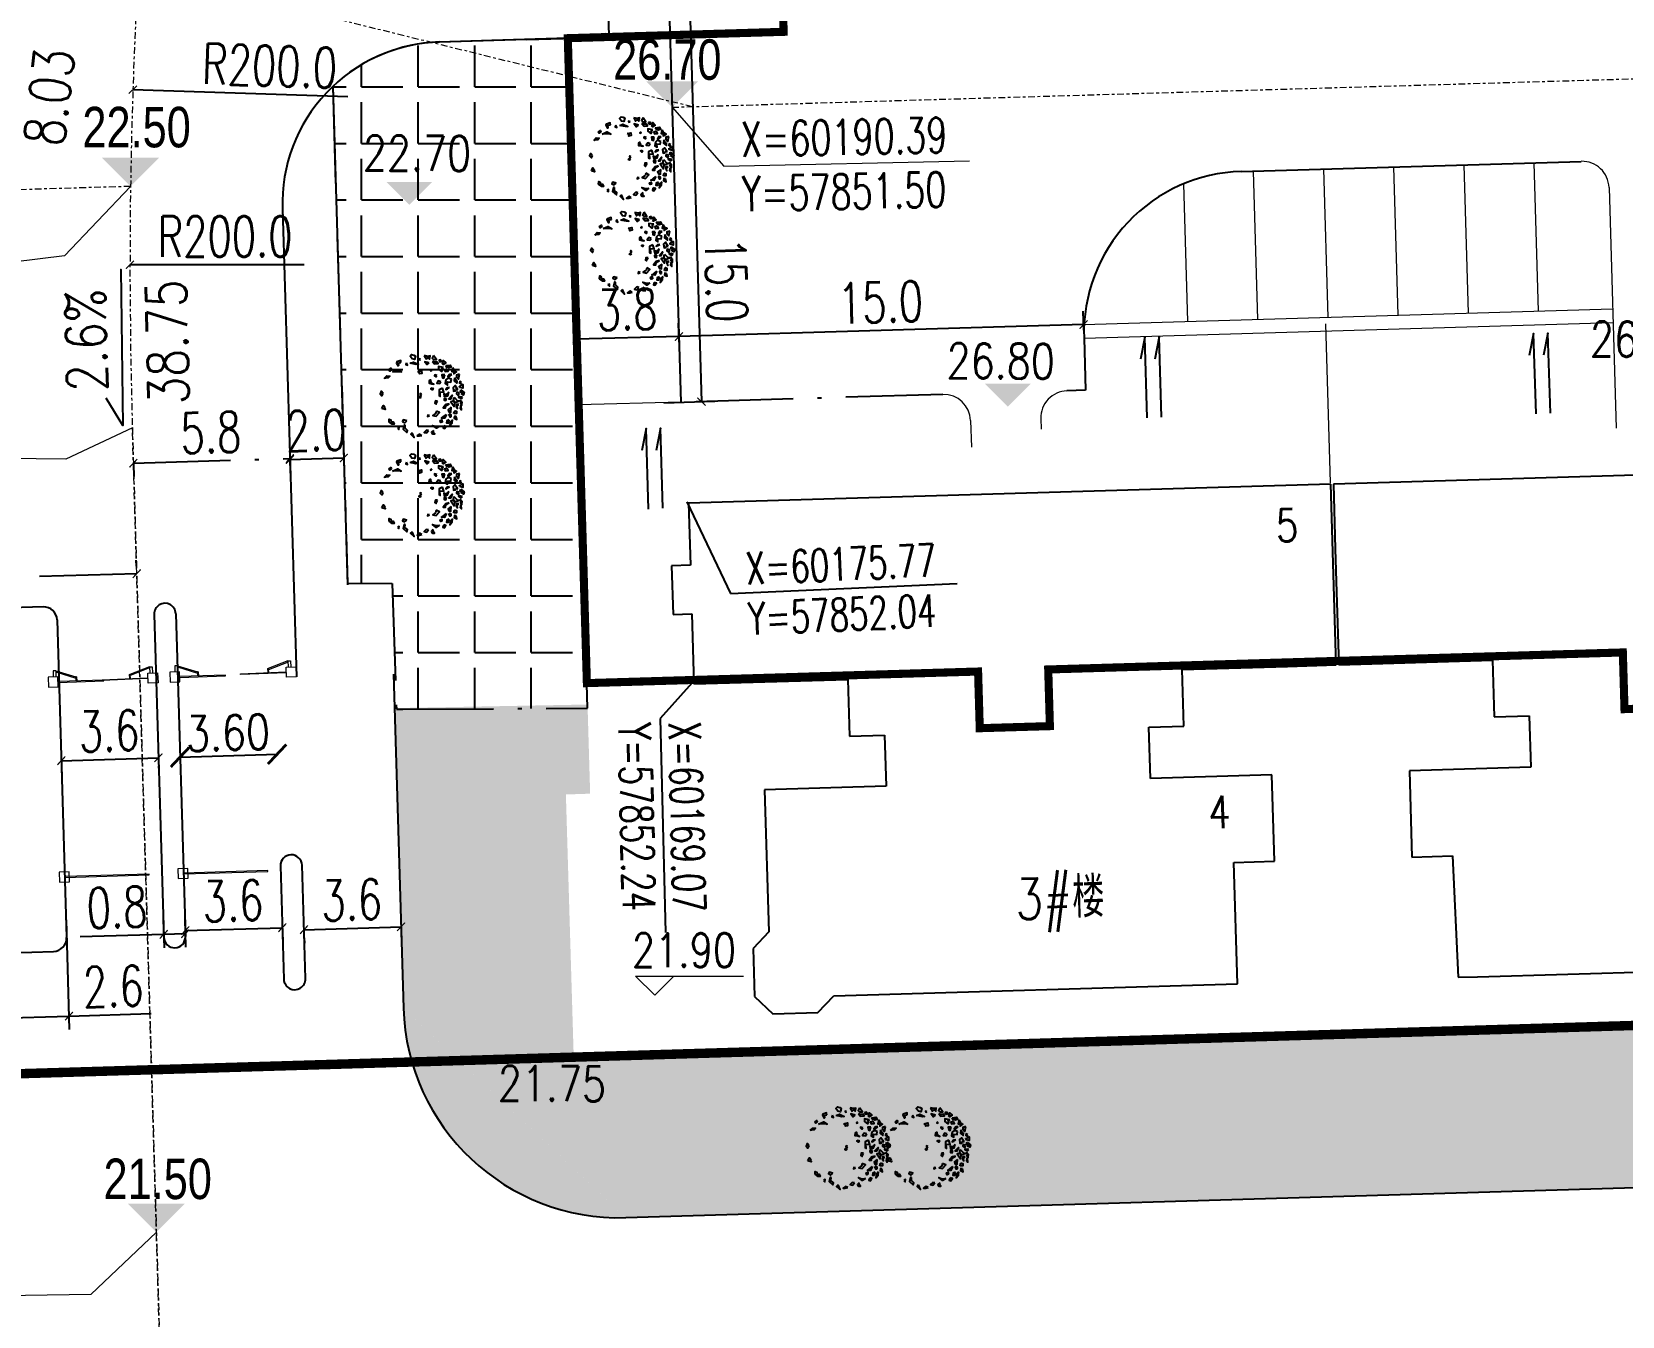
# Model space of a CAD drawing. Header units: inches. Extents: x 393 to 1582, y 246 to 1188.
# Drawn here: x 791.8 to 850.7, y 354.8 to 402.4 of the extents above; entities that cross this region are included whole.
import ezdxf

# ---------------------------------------------------------------- set-up
doc = ezdxf.new("R2010")
doc.units = ezdxf.units.IN
doc.header["$MEASUREMENT"] = 0
for name, pattern in [('ACAD_ISO10W100', [18.5, 12, -3, 0.5, -3]), ('CENTERX2', [4, 2.5, -0.5, 0.5, -0.5]), ('DASH', [0.35, 0.25, -0.1]), ('DASHED2', [0.375, 0.25, -0.125]), ('DOTE', [2.42, 2, -0.2, 0.02, -0.2]), ('PHANTOM', [2.5, 1.25, -0.25, 0.25, -0.25, 0.25, -0.25])]:
    doc.linetypes.add(name, pattern=pattern)
for name, color, linetype in [('buildcoor', 7, 'Continuous'), ('drain', 4, 'Continuous'), ('ELEV', 1, 'Continuous'), ('GREEN', 64, 'Continuous'), ('hongzb', 5, 'Continuous'), ('JIAJU', 8, 'Continuous'), ('ROAD-TEXT', 4, 'Continuous'), ('roaddim', 2, 'Continuous'), ('roadradiu', 3, 'Continuous'), ('外墙', 42, 'Continuous'), ('建筑层数', 7, 'Continuous'), ('红线', 1, 'PHANTOM'), ('绿化', 3, 'Continuous'), ('车库边线', 4, 'DOTE')]:
    doc.layers.add(name, color=color, linetype=linetype)
for name, color, linetype, lineweight in [('buildelev', 2, 'Continuous', 20), ('Layer2', 7, 'Continuous', 15), ('parking', 30, 'Continuous', 18), ('ROAD', 1, 'Continuous', 25), ('ROAD-CENTER', 7, 'CENTERX2', 18), ('ROAD-ZB', 4, 'Continuous', 15), ('walk', 2, 'Continuous', 18), ('围墙', 75, 'FENCELINE1', 15), ('建筑型号', 2, 'Continuous', 18), ('树', 84, 'Continuous', 15)]:
    doc.layers.add(name, color=color, linetype=linetype, lineweight=lineweight)
doc.styles.add('_HZTXT', font='txt.shx', dxfattribs={"width": 0.8, "bigfont": 'hztxt.shx'})
doc.styles.add('DIM_FONT', font='SIMPLEX.shx', dxfattribs={"width": 0.8})
doc.styles.add('FLS', font='', dxfattribs={"width": 0.8})
doc.styles.add('HZ', font='simplex.shx', dxfattribs={"width": 0.7, "bigfont": 'hztxt.shx'})
doc.styles.add('RO', font='romans.shx', dxfattribs={"width": 0.8})
doc.styles.get('FLS').set_extended_font_data('创艺繁隶书')
doc.linetypes.add('FENCELINE1', pattern='A,0.25,-0.1,[133,ltypeshp.shx,S=0.1,R=0,X=-0.1,Y=0],-0.1,1', length=1.45)
doc.dimstyles.new('DIMAA', dxfattribs={"dimtxt": 1.3, "dimasz": 0.7, "dimexe": 0, "dimexo": 0, "dimgap": 0.2, "dimtad": 1, "dimrnd": 0.1, "dimzin": 0, "dimdsep": 46, "dimtxsty": 'DIM_FONT', "dimblk1": 'ARCHTICK', "dimblk2": 'ARCHTICK', "dimsah": 1, "dimcen": 0, "dimclrt": 256, "dimadec": 0, "dimazin": 0, "dimtfac": 1, "dimtmove": 0, "dimatfit": 3, "dimldrblk": 'ARCHTICK', "dimfxl": 1, "dimtolj": 1, "dimtzin": 0, "dimarcsym": 0})
doc.dimstyles.new('NORMAL', dxfattribs={"dimtxt": 1.5, "dimasz": 0.3, "dimexe": 0.5, "dimexo": 0.3, "dimgap": 0.3, "dimtad": 1, "dimdec": 1, "dimzin": 1, "dimdsep": 46, "dimtxsty": 'HZ', "dimblk": 'ARCHTICK', "dimcen": 0, "dimclrt": 256, "dimadec": 0, "dimazin": 0, "dimtfac": 1, "dimtdec": 1, "dimtofl": 0, "dimtmove": 0, "dimatfit": 3, "dimldrblk": 'ARCHTICK', "dimfxl": 1, "dimtolj": 2, "dimtzin": 0, "dimarcsym": 0})
pattern_1 = [(0, (-57035.98, -59790.7877), (0, 2.0955), [1.524, -0.5715]), (90, (-57035.98, -59790.7877), (-2.0955, 1e-16), [1.524, -0.5715])]

# ---------------------------------------------------------------- blocks, each defined once
blk = doc.blocks.new('A$C6C55561C')
for p, q in [((0, 1.189), (0.181, 1.338)), ((0.064, 1.112), (0, 1.189)), ((0.06, 1.484), (0.344, 1.718)), ((0.294, 1.201), (0.06, 1.484)), ((0.064, 1.112), (0.245, 1.261)), ((0.578, 1.435), (0.294, 1.201)), ((0.344, 1.718), (0.578, 1.435)), ((1.502, 0), (0.423, 1.307)), ((0.449, 1.329), (1.527, 0.021)), ((0.728, 0.702), (0.843, 0.798)), ((0.745, 0.682), (0.728, 0.702)), ((0.745, 0.682), (0.86, 0.777)), ((1.527, 0.021), (1.502, 0))]:
    blk.add_line(p, q)
at = {"layer": 'Layer2'}
for p, q in [((0.064, 1.112), (0.728, 0.702)), ((0.097, 1.142), (0.76, 0.732))]:
    blk.add_line(p, q, dxfattribs=at)
blk = doc.blocks.new('_ARCHTICK')
at = {"color": 0, "linetype": 'ByBlock', "const_width": 0.15}
blk.add_lwpolyline([(-0.5, -0.5), (0.5, 0.5)], dxfattribs=at)
blk = doc.blocks.new('*D118')
at = {"layer": 'DEFPOINTS', "color": 0, "transparency": 16777216}
for p in [(792.884, 375.392), (796.482, 375.5), (796.482, 375.5)]:
    blk.add_point(p, dxfattribs=at)
at = {"layer": 'roaddim', "color": 0, "lineweight": -2, "transparency": 16777216}
for p, q in [((792.884, 375.392), (796.482, 375.5)), ((792.893, 375.092), (792.899, 374.892)), ((796.491, 375.2), (796.497, 375))]:
    blk.add_line(p, q, dxfattribs=at)
at = {"layer": 'roaddim', "color": 0, "lineweight": -2, "transparency": 16777216, "xscale": 0.3, "yscale": 0.3, "zscale": 0.3}
for p, rotation in [((792.884, 375.392), 181.7114408743646), ((796.482, 375.5), 1.711440874364598)]:
    blk.add_blockref('_ARCHTICK', p, dxfattribs=dict(at, rotation=rotation))
at = {"layer": 'roaddim', "transparency": 16777216, "insert": (794.652, 376.495), "char_height": 1.5, "attachment_point": 5, "rotation": 1.71144, "style": 'HZ'}
blk.add_mtext('\\A2;3.6', dxfattribs=at)
blk = doc.blocks.new('*D119')
at = {"layer": 'DEFPOINTS', "color": 0, "transparency": 16777216}
for p in [(797.282, 375.523), (800.88, 375.631), (800.88, 375.631)]:
    blk.add_point(p, dxfattribs=at)
at = {"layer": 'roaddim', "color": 0, "lineweight": -2, "transparency": 16777216}
blk.add_line((797.282, 375.523), (800.88, 375.631), dxfattribs=at)
at = {"layer": 'roaddim', "color": 0, "lineweight": -2, "transparency": 16777216, "xscale": 0.7, "yscale": 0.7, "zscale": 0.7}
for p, rotation in [((800.88, 375.631), 1.711440873446346), ((797.282, 375.523), 181.7114408734463)]:
    blk.add_blockref('_ARCHTICK', p, dxfattribs=dict(at, rotation=rotation))
at = {"layer": 'roaddim', "transparency": 16777216, "insert": (799.056, 376.427), "char_height": 1.3, "attachment_point": 5, "rotation": 1.71144, "style": 'DIM_FONT'}
blk.add_mtext('\\A1;3.60', dxfattribs=at)
blk = doc.blocks.new('*D120')
at = {"layer": 'DEFPOINTS', "color": 0, "transparency": 16777216}
for p in [(796.652, 369.809), (797.452, 369.833), (797.477, 368.984)]:
    blk.add_point(p, dxfattribs=at)
at = {"layer": 'roaddim', "color": 0, "lineweight": -2, "transparency": 16777216}
for p, q in [((796.661, 369.509), (796.693, 368.46)), ((797.461, 369.533), (797.492, 368.484)), ((796.678, 368.96), (793.579, 368.868)), ((797.477, 368.984), (796.678, 368.96))]:
    blk.add_line(p, q, dxfattribs=at)
at = {"layer": 'roaddim', "color": 0, "lineweight": -2, "transparency": 16777216, "xscale": 0.3, "yscale": 0.3, "zscale": 0.3}
for p, rotation in [((796.678, 368.96), 181.7114408749201), ((797.477, 368.984), 1.71144087492005)]:
    blk.add_blockref('_ARCHTICK', p, dxfattribs=dict(at, rotation=rotation))
at = {"layer": 'roaddim', "transparency": 16777216, "insert": (794.947, 369.959), "char_height": 1.5, "attachment_point": 5, "rotation": 1.71144, "style": 'HZ'}
blk.add_mtext('\\A2;0.8', dxfattribs=at)
blk = doc.blocks.new('*D121')
at = {"layer": 'DEFPOINTS', "color": 0, "transparency": 16777216}
for p in [(790.452, 369.725), (793.051, 369.802), (793.167, 365.931)]:
    blk.add_point(p, dxfattribs=at)
at = {"layer": 'roaddim', "color": 0, "lineweight": -2, "transparency": 16777216}
for p, q in [((793.06, 369.502), (793.181, 365.432)), ((790.461, 369.425), (790.583, 365.354)), ((790.568, 365.854), (793.167, 365.931)), ((793.167, 365.931), (796.215, 366.023))]:
    blk.add_line(p, q, dxfattribs=at)
at = {"layer": 'roaddim', "color": 0, "lineweight": -2, "transparency": 16777216, "xscale": 0.3, "yscale": 0.3, "zscale": 0.3}
for p, rotation in [((790.568, 365.854), 181.7114408744482), ((793.167, 365.931), 1.711440874448183)]:
    blk.add_blockref('_ARCHTICK', p, dxfattribs=dict(at, rotation=rotation))
at = {"layer": 'roaddim', "transparency": 16777216, "insert": (794.809, 367.031), "char_height": 1.5, "attachment_point": 5, "rotation": 1.71144, "style": 'HZ'}
blk.add_mtext('\\A2;2.6', dxfattribs=at)
blk = doc.blocks.new('A$C6F333B9F')
for p, q in [((0, 2.467), (0.284, 2.701)), ((0.234, 2.183), (0, 2.467)), ((0.517, 2.417), (0.234, 2.183)), ((0.258, 2.417), (0.284, 2.438)), ((2.252, 0), (0.258, 2.417)), ((0.284, 2.701), (0.517, 2.417)), ((0.284, 2.438), (2.277, 0.021)), ((2.277, 0.021), (2.252, 0))]:
    blk.add_line(p, q)
blk = doc.blocks.new('*D159')
at = {"layer": 'DEFPOINTS', "color": 0, "ltscale": 0.3, "transparency": 16777216}
for p in [(814.46, 403.637, -0.525), (814.903, 388.644), (816.604, 388.694)]:
    blk.add_point(p, dxfattribs=at)
at = {"layer": 'roaddim', "color": 0, "lineweight": -2, "ltscale": 0.3, "transparency": 16777216}
for p, q in [((814.759, 403.646), (816.66, 403.702)), ((816.16, 403.688), (816.604, 388.694)), ((815.203, 388.653), (817.104, 388.709))]:
    blk.add_line(p, q, dxfattribs=at)
at = {"layer": 'roaddim', "color": 0, "lineweight": -2, "ltscale": 0.3, "transparency": 16777216, "xscale": 0.3, "yscale": 0.3, "zscale": 0.3}
for p, rotation in [((816.16, 403.688), 91.69522959939654), ((816.604, 388.694), 271.6952295993966)]:
    blk.add_blockref('_ARCHTICK', p, dxfattribs=dict(at, rotation=rotation))
at = {"layer": 'roaddim', "ltscale": 0.3, "transparency": 16777216, "insert": (817.521, 393.198), "char_height": 1.5, "attachment_point": 5, "rotation": 271.69523, "style": 'HZ'}
blk.add_mtext('\\A2;15.0', dxfattribs=at)
blk = doc.blocks.new('*D186')
at = {"layer": 'DEFPOINTS', "color": 0, "ltscale": 0.3, "transparency": 16777216}
for p in [(795.535, 400.248), (995.427, 393.7)]:
    blk.add_point(p, dxfattribs=at)
at = {"layer": 'roadradiu', "color": 0, "lineweight": -2, "ltscale": 0.3, "transparency": 16777216}
blk.add_line((803.495, 399.987), (795.535, 400.248), dxfattribs=at)
at = {"layer": 'roadradiu', "color": 0, "lineweight": -2, "ltscale": 0.3, "transparency": 16777216, "xscale": 0.3, "yscale": 0.3, "zscale": 0.3, "rotation": 178.1237743536504}
blk.add_blockref('_ARCHTICK', (795.535, 400.248), dxfattribs=at)
at = {"layer": 'roadradiu', "ltscale": 0.3, "transparency": 16777216, "insert": (800.606, 401.133), "char_height": 1.5, "attachment_point": 5, "rotation": 358.12377, "style": 'HZ'}
blk.add_mtext('\\A2;R200.0', dxfattribs=at)
blk = doc.blocks.new('*D187')
at = {"layer": 'DEFPOINTS', "color": 0, "ltscale": 0.3, "transparency": 16777216}
for p in [(795.427, 393.764), (995.427, 393.7)]:
    blk.add_point(p, dxfattribs=at)
at = {"layer": 'roadradiu', "color": 0, "lineweight": -2, "ltscale": 0.3, "transparency": 16777216}
blk.add_line((801.877, 393.762), (795.427, 393.764), dxfattribs=at)
at = {"layer": 'roadradiu', "color": 0, "lineweight": -2, "ltscale": 0.3, "transparency": 16777216, "xscale": 0.3, "yscale": 0.3, "zscale": 0.3, "rotation": 179.9818143869504}
blk.add_blockref('_ARCHTICK', (795.427, 393.764), dxfattribs=at)
at = {"layer": 'roadradiu', "ltscale": 0.3, "transparency": 16777216, "insert": (798.953, 394.812), "char_height": 1.5, "attachment_point": 5, "rotation": 359.98181, "style": 'HZ'}
blk.add_mtext('\\A2;R200.0', dxfattribs=at)
blk = doc.blocks.new('psss')
at = {"layer": 'drain', "ltscale": 3}
for points in [[(-2.979, 0.527), (0.007, 0.531), (-0.808, 0.714)], [(-2.967, -0.004), (0, 0), (-0.815, 0.183)]]:
    blk.add_lwpolyline(points, dxfattribs=at)
blk = doc.blocks.new('*D211')
at = {"layer": 'DEFPOINTS', "color": 0, "linetype": 'ACAD_ISO10W100', "ltscale": 0.3, "transparency": 16777216}
for p in [(795.548, 386.673), (801.345, 386.846), (801.353, 386.587)]:
    blk.add_point(p, dxfattribs=at)
at = {"layer": 'roaddim', "color": 0, "linetype": 'ACAD_ISO10W100', "lineweight": -2, "ltscale": 0.3, "transparency": 16777216}
for p, q in [((795.556, 386.413), (801.353, 386.587)), ((795.557, 386.373), (795.571, 385.914)), ((801.354, 386.546), (801.367, 386.087))]:
    blk.add_line(p, q, dxfattribs=at)
at = {"layer": 'roaddim', "color": 0, "linetype": 'ACAD_ISO10W100', "lineweight": -2, "ltscale": 0.3, "transparency": 16777216, "xscale": 0.3, "yscale": 0.3, "zscale": 0.3}
for p, rotation in [((795.556, 386.413), 181.7114408732978), ((801.353, 386.587), 1.711440873297764)]:
    blk.add_blockref('_ARCHTICK', p, dxfattribs=dict(at, rotation=rotation))
at = {"layer": 'roaddim', "linetype": 'ACAD_ISO10W100', "ltscale": 0.3, "transparency": 16777216, "insert": (798.423, 387.549), "char_height": 1.5, "attachment_point": 5, "rotation": 1.71144, "style": 'HZ'}
blk.add_mtext('\\A2;5.8', dxfattribs=at)
blk = doc.blocks.new('*D383')
at = {"layer": 'DEFPOINTS', "color": 0, "linetype": 'ACAD_ISO10W100', "ltscale": 0.3, "transparency": 16777216}
for p in [(782.084, 381.914), (782.085, 381.895), (795.679, 382.301)]:
    blk.add_point(p, dxfattribs=at)
at = {"layer": 'roaddim', "color": 0, "linetype": 'ACAD_ISO10W100', "lineweight": -2, "ltscale": 0.3, "transparency": 16777216}
for p, q in [((795.67, 382.601), (795.663, 382.82)), ((782.076, 382.195), (782.069, 382.413)), ((795.678, 382.32), (782.084, 381.914))]:
    blk.add_line(p, q, dxfattribs=at)
at = {"layer": 'roaddim', "color": 0, "linetype": 'ACAD_ISO10W100', "lineweight": -2, "ltscale": 0.3, "transparency": 16777216, "xscale": 0.3, "yscale": 0.3, "zscale": 0.3}
for p, rotation in [((795.678, 382.32), 1.71144087449429), ((782.084, 381.914), 181.7114408744943)]:
    blk.add_blockref('_ARCHTICK', p, dxfattribs=dict(at, rotation=rotation))
at = {"layer": 'roaddim', "linetype": 'ACAD_ISO10W100', "ltscale": 0.3, "transparency": 16777216, "insert": (784.254, 383.029), "char_height": 1.5, "attachment_point": 5, "rotation": 1.71144, "style": 'HZ'}
blk.add_mtext('\\A2;13.6', dxfattribs=at)
blk = doc.blocks.new('*D384')
at = {"layer": 'DEFPOINTS', "color": 0, "linetype": 'ACAD_ISO10W100', "ltscale": 0.3, "transparency": 16777216}
for p in [(801.875, 369.132), (805.472, 369.239), (805.472, 369.239)]:
    blk.add_point(p, dxfattribs=at)
at = {"layer": 'roaddim', "color": 0, "linetype": 'ACAD_ISO10W100', "lineweight": -2, "ltscale": 0.3, "transparency": 16777216}
for p, q in [((801.875, 369.132), (805.472, 369.239)), ((805.481, 368.939), (805.487, 368.74)), ((801.884, 368.832), (801.89, 368.632))]:
    blk.add_line(p, q, dxfattribs=at)
at = {"layer": 'roaddim', "color": 0, "linetype": 'ACAD_ISO10W100', "lineweight": -2, "ltscale": 0.3, "transparency": 16777216, "xscale": 0.3, "yscale": 0.3, "zscale": 0.3}
for p, rotation in [((801.875, 369.132), 181.7114408732238), ((805.472, 369.239), 1.711440873223797)]:
    blk.add_blockref('_ARCHTICK', p, dxfattribs=dict(at, rotation=rotation))
at = {"layer": 'roaddim', "linetype": 'ACAD_ISO10W100', "ltscale": 0.3, "transparency": 16777216, "insert": (803.642, 370.235), "char_height": 1.5, "attachment_point": 5, "rotation": 1.71144, "style": 'HZ'}
blk.add_mtext('\\A2;3.6', dxfattribs=at)
blk = doc.blocks.new('*D385')
at = {"layer": 'DEFPOINTS', "color": 0, "transparency": 16777216}
for p in [(797.47, 369.225), (801.068, 369.333), (801.072, 369.206)]:
    blk.add_point(p, dxfattribs=at)
at = {"layer": 'roaddim', "color": 0, "lineweight": -2, "transparency": 16777216}
for p, q in [((797.474, 369.099), (801.072, 369.206)), ((797.479, 368.926), (797.489, 368.599)), ((801.077, 369.033), (801.087, 368.706))]:
    blk.add_line(p, q, dxfattribs=at)
at = {"layer": 'roaddim', "color": 0, "lineweight": -2, "transparency": 16777216, "xscale": 0.3, "yscale": 0.3, "zscale": 0.3}
for p, rotation in [((797.474, 369.099), 181.7114408744685), ((801.072, 369.206), 1.711440874468462)]:
    blk.add_blockref('_ARCHTICK', p, dxfattribs=dict(at, rotation=rotation))
at = {"layer": 'roaddim', "transparency": 16777216, "insert": (799.242, 370.202), "char_height": 1.5, "attachment_point": 5, "rotation": 1.71144, "style": 'HZ'}
blk.add_mtext('\\A2;3.6', dxfattribs=at)
blk = doc.blocks.new('GPPMTR01')
at = {"color": 0, "linetype": 'ByBlock'}
for points in [[(-0.354, 0.404), (-0.335, 0.371), (-0.312, 0.378), (-0.293, 0.408)], [(-0.298, 0.355), (-0.259, 0.362), (-0.24, 0.402), (-0.263, 0.4), (-0.275, 0.378)], [(-0.263, 0.454), (-0.27, 0.431), (-0.248, 0.431), (-0.243, 0.447)], [(-0.215, 0.443), (-0.218, 0.456), (-0.242, 0.475), (-0.199, 0.486), (-0.199, 0.449)], [(-0.166, 0.433), (-0.207, 0.386), (-0.18, 0.371), (-0.137, 0.387), (-0.147, 0.409), (-0.165, 0.407)], [(-0.173, 0.469), (-0.151, 0.518), (-0.12, 0.516), (-0.128, 0.487), (-0.144, 0.498), (-0.151, 0.48), (-0.145, 0.47)], [(-0.127, 0.461), (-0.133, 0.429), (-0.111, 0.428), (-0.096, 0.459)], [(-0.106, 0.53), (-0.073, 0.496), (-0.058, 0.515), (-0.035, 0.504), (-0.038, 0.545), (-0.064, 0.53)], [(-0.079, 0.401), (-0.097, 0.371), (-0.064, 0.359), (-0.049, 0.371)], [(-0.038, 0.477), (-0.055, 0.454), (-0.043, 0.424), (-0.032, 0.439)], [(0.007, 0.443), (-0.026, 0.412), (-0.02, 0.382), (0.016, 0.352), (0.045, 0.367), (0.01, 0.386), (0.034, 0.42)], [(0.005, 0.559), (-0.005, 0.523), (0.016, 0.511), (0.051, 0.519)], [(0.01, 0.485), (0.042, 0.462), (0.084, 0.477), (0.066, 0.492), (0.042, 0.485)], [(0.105, 0.53), (0.084, 0.519), (0.099, 0.504), (0.114, 0.511)], [(0.158, 0.447), (0.096, 0.443), (0.105, 0.412), (0.146, 0.393), (0.155, 0.416), (0.14, 0.428)], [(0.131, 0.488), (0.137, 0.5), (0.134, 0.53), (0.173, 0.507), (0.146, 0.481)], [(0.179, 0.477), (0.229, 0.496), (0.25, 0.473), (0.223, 0.458), (0.22, 0.477), (0.202, 0.469), (0.199, 0.458)], [(0.205, 0.439), (0.179, 0.42), (0.194, 0.405), (0.226, 0.416)], [(0.214, 0.359), (0.274, 0.374), (0.291, 0.409), (0.282, 0.336), (0.247, 0.333)], [(0.268, 0.45), (0.253, 0.435), (0.241, 0.409), (0.274, 0.428)], [(0.315, 0.416), (0.306, 0.401), (0.318, 0.39), (0.348, 0.393)], [(-0.482, 0.196), (-0.461, 0.207), (-0.432, 0.177), (-0.452, 0.154), (-0.494, 0.15), (-0.5, 0.177)], [(-0.412, 0.305), (-0.364, 0.304), (-0.367, 0.328), (-0.343, 0.337), (-0.374, 0.364), (-0.382, 0.335)], [(-0.393, 0.241), (-0.408, 0.23), (-0.396, 0.226)], [(-0.304, 0.31), (-0.343, 0.272), (-0.298, 0.279)], [(-0.215, 0.295), (-0.215, 0.276), (-0.206, 0.283)], [(-0.123, 0.314), (-0.144, 0.295), (-0.135, 0.287), (-0.115, 0.295)], [(-0.064, 0.207), (-0.085, 0.184), (-0.115, 0.203), (-0.115, 0.219), (-0.085, 0.207), (-0.052, 0.226)], [(-0.032, 0.317), (-0.058, 0.295), (-0.043, 0.264), (-0.023, 0.291)], [(0.045, 0.295), (0.042, 0.249), (0.105, 0.211), (0.119, 0.219), (0.069, 0.245), (0.096, 0.283)], [(0.084, 0.371), (0.072, 0.344), (0.081, 0.321), (0.084, 0.344)], [(0.128, 0.336), (0.137, 0.287), (0.114, 0.272), (0.146, 0.26), (0.158, 0.302)], [(0.179, 0.272), (0.167, 0.245), (0.185, 0.238), (0.199, 0.253)], [(0.199, 0.291), (0.179, 0.352), (0.211, 0.31)], [(0.25, 0.325), (0.241, 0.298), (0.312, 0.302), (0.282, 0.329)], [(0.253, 0.268), (0.241, 0.226), (0.259, 0.177), (0.274, 0.203), (0.253, 0.219)], [(0.303, 0.268), (0.309, 0.219), (0.336, 0.215), (0.351, 0.234)], [(0.321, 0.363), (0.306, 0.34), (0.327, 0.325), (0.356, 0.325), (0.327, 0.336)], [(0.351, 0.382), (0.348, 0.371), (0.368, 0.355), (0.392, 0.359)], [(0.386, 0.257), (0.368, 0.272), (0.365, 0.287), (0.377, 0.298), (0.401, 0.283)], [(0.401, 0.207), (0.383, 0.219), (0.365, 0.211), (0.368, 0.196), (0.392, 0.192)], [(0.431, 0.26), (0.419, 0.245), (0.436, 0.23), (0.466, 0.249)], [(0.442, 0.203), (0.451, 0.169), (0.487, 0.139), (0.472, 0.181)], [(-0.482, 0.014), (-0.506, 0.025), (-0.514, -0.024), (-0.506, -0.036), (-0.464, -0.036), (-0.47, -0.024), (-0.494, -0.017)], [(-0.446, 0.071), (-0.432, 0.055), (-0.414, 0.067)], [(-0.417, 0.109), (-0.411, 0.15), (-0.357, 0.188), (-0.369, 0.162)], [(-0.283, 0.139), (-0.269, 0.181), (-0.239, 0.166), (-0.248, 0.139), (-0.263, 0.15)], [(-0.02, 0.033), (-0.035, 0.025), (-0.026, 0.017), (-0.014, 0.021)], [(-0.02, 0.188), (-0.008, 0.192), (0.001, 0.177), (-0.02, 0.169)], [(0.152, 0.162), (0.137, 0.139), (0.158, 0.12), (0.176, 0.128), (0.161, 0.143)], [(0.25, 0.086), (0.271, 0.063), (0.274, 0.021), (0.303, 0.052), (0.285, 0.109)], [(0.348, 0.173), (0.377, 0.128), (0.356, 0.097), (0.354, 0.128)], [(0.401, 0.078), (0.398, 0.063), (0.374, 0.067), (0.377, 0.09)], [(0.428, 0.025), (0.431, -0.021), (0.377, -0.043), (0.41, -0.013)], [(0.422, 0.166), (0.419, 0.135), (0.439, 0.12), (0.451, 0.139)], [(0.451, 0.074), (0.469, 0.052), (0.484, 0.063), (0.472, 0.093)], [(-0.467, -0.131), (-0.464, -0.157), (-0.482, -0.154), (-0.485, -0.127)], [(-0.437, -0.131), (-0.429, -0.066), (-0.381, -0.04), (-0.408, -0.078)], [(-0.42, -0.26), (-0.432, -0.218), (-0.411, -0.188), (-0.402, -0.214), (-0.411, -0.229)], [(0.256, -0.013), (0.241, -0.028), (0.253, -0.04)], [(0.407, -0.119), (0.389, -0.138), (0.398, -0.176), (0.419, -0.154)], [(0.436, -0.066), (0.442, -0.097), (0.466, -0.097), (0.481, -0.074), (0.46, -0.078)], [(-0.266, -0.366), (-0.304, -0.374), (-0.283, -0.4), (-0.251, -0.393)], [(0.17, -0.286), (0.137, -0.317), (0.149, -0.336), (0.176, -0.321)], [(0.205, -0.332), (0.199, -0.343), (0.235, -0.378), (0.294, -0.359), (0.274, -0.34), (0.235, -0.351)], [(0.327, -0.305), (0.333, -0.328), (0.389, -0.313)], [(0.416, -0.218), (0.389, -0.233), (0.392, -0.271), (0.407, -0.248)], [(-0.115, -0.473), (-0.138, -0.438), (-0.106, -0.438), (-0.085, -0.446)], [(0.072, -0.48), (0.042, -0.461), (0.06, -0.45), (0.066, -0.454), (0.096, -0.454), (0.096, -0.438), (0.125, -0.442), (0.114, -0.461)], [(0.188, -0.431), (0.211, -0.423), (0.188, -0.408)]]:
    blk.add_lwpolyline(points, close=True, dxfattribs=at)
blk.add_circle((0, 0), 0.01, dxfattribs=at)
blk = doc.blocks.new('A$C4417064F')
at = {"layer": 'GREEN', "xscale": 4.647578996463836, "yscale": 4.647578996463836, "zscale": 4.647578996463836, "rotation": 300.5404110418328}
blk.add_blockref('GPPMTR01', (0.801, 3.068), dxfattribs=at)
blk = doc.blocks.new('*D222')
at = {"layer": 'DEFPOINTS', "color": 0, "linetype": 'ACAD_ISO10W100', "ltscale": 0.3, "transparency": 16777216}
for p in [(803.353, 386.606), (803.353, 386.606), (801.354, 386.546)]:
    blk.add_point(p, dxfattribs=at)
at = {"layer": 'roaddim', "color": 0, "linetype": 'ACAD_ISO10W100', "lineweight": -2, "ltscale": 0.3, "transparency": 16777216}
for p, q in [((801.354, 386.546), (803.353, 386.606)), ((801.363, 386.246), (801.369, 386.046)), ((803.362, 386.306), (803.368, 386.106))]:
    blk.add_line(p, q, dxfattribs=at)
at = {"layer": 'roaddim', "color": 0, "linetype": 'ACAD_ISO10W100', "lineweight": -2, "ltscale": 0.3, "transparency": 16777216, "xscale": 0.3, "yscale": 0.3, "zscale": 0.3}
for p, rotation in [((801.354, 386.546), 181.711440873118), ((803.353, 386.606), 1.711440873117973)]:
    blk.add_blockref('_ARCHTICK', p, dxfattribs=dict(at, rotation=rotation))
at = {"layer": 'roaddim', "linetype": 'ACAD_ISO10W100', "ltscale": 0.3, "transparency": 16777216, "insert": (802.322, 387.625), "char_height": 1.5, "attachment_point": 5, "rotation": 1.71144, "style": 'HZ'}
blk.add_mtext('\\A2;2.0', dxfattribs=at)
blk = doc.blocks.new('*D392')
at = {"layer": 'DEFPOINTS', "color": 0, "ltscale": 0.3, "transparency": 16777216}
for p in [(810.532, 469.948), (995.427, 393.7)]:
    blk.add_point(p, dxfattribs=at)
at = {"layer": 'roadradiu', "color": 0, "lineweight": -2, "ltscale": 0.3, "transparency": 16777216}
blk.add_line((816.495, 467.489), (810.532, 469.948), dxfattribs=at)
at = {"layer": 'roadradiu', "color": 0, "lineweight": -2, "ltscale": 0.3, "transparency": 16777216, "xscale": 0.3, "yscale": 0.3, "zscale": 0.3, "rotation": 157.5893811647659}
blk.add_blockref('_ARCHTICK', (810.532, 469.948), dxfattribs=at)
at = {"layer": 'roadradiu', "ltscale": 0.3, "transparency": 16777216, "insert": (814.191, 469.575), "char_height": 1.5, "attachment_point": 5, "rotation": 337.58938, "style": 'HZ'}
blk.add_mtext('\\A2;R200.0', dxfattribs=at)
blk = doc.blocks.new('*D393')
at = {"layer": 'DEFPOINTS', "color": 0, "ltscale": 0.3, "transparency": 16777216}
for p in [(797.837, 424.655), (995.427, 393.7)]:
    blk.add_point(p, dxfattribs=at)
at = {"layer": 'roadradiu', "color": 0, "lineweight": -2, "ltscale": 0.3, "transparency": 16777216}
blk.add_line((804.21, 423.657), (797.837, 424.655), dxfattribs=at)
at = {"layer": 'roadradiu', "color": 0, "lineweight": -2, "ltscale": 0.3, "transparency": 16777216, "xscale": 0.3, "yscale": 0.3, "zscale": 0.3, "rotation": 171.0961551200877}
blk.add_blockref('_ARCHTICK', (797.837, 424.655), dxfattribs=at)
at = {"layer": 'roadradiu', "ltscale": 0.3, "transparency": 16777216, "insert": (801.482, 425.147), "char_height": 1.5, "attachment_point": 5, "rotation": 351.09616, "style": 'HZ'}
blk.add_mtext('\\A2;R200.0', dxfattribs=at)
blk = doc.blocks.new('*D406')
at = {"layer": 'DEFPOINTS', "color": 0, "ltscale": 0.3, "transparency": 16777216}
for p in [(815.768, 391.101), (830.777, 391.045), (815.783, 390.597, -1.276)]:
    blk.add_point(p, dxfattribs=at)
at = {"layer": 'roaddim', "color": 0, "lineweight": -2, "ltscale": 0.3, "transparency": 16777216}
for p, q in [((830.768, 391.345), (830.747, 392.048)), ((815.774, 390.897), (815.753, 391.6)), ((830.762, 391.549), (815.768, 391.101))]:
    blk.add_line(p, q, dxfattribs=at)
at = {"layer": 'roaddim', "color": 0, "lineweight": -2, "ltscale": 0.3, "transparency": 16777216, "xscale": 0.3, "yscale": 0.3, "zscale": 0.3}
for p, rotation in [((815.768, 391.101), 181.7114408731849), ((830.762, 391.549), 1.711440873184937)]:
    blk.add_blockref('_ARCHTICK', p, dxfattribs=dict(at, rotation=rotation))
at = {"layer": 'roaddim', "ltscale": 0.3, "transparency": 16777216, "insert": (823.234, 392.374), "char_height": 1.5, "attachment_point": 5, "rotation": 1.71144, "style": 'HZ'}
blk.add_mtext('\\A2;15.0', dxfattribs=at)
blk = doc.blocks.new('*D407')
at = {"layer": 'DEFPOINTS', "color": 0, "ltscale": 0.3, "transparency": 16777216}
for p in [(811.979, 391.005, 0.437), (811.979, 391.005), (815.768, 391.101)]:
    blk.add_point(p, dxfattribs=at)
at = {"layer": 'roaddim', "color": 0, "lineweight": -2, "ltscale": 0.3, "transparency": 16777216}
for p, q in [((811.971, 391.305), (811.966, 391.505)), ((815.761, 391.401), (815.756, 391.6)), ((815.768, 391.101), (811.979, 391.005))]:
    blk.add_line(p, q, dxfattribs=at)
at = {"layer": 'roaddim', "color": 0, "lineweight": -2, "ltscale": 0.3, "transparency": 16777216, "xscale": 0.3, "yscale": 0.3, "zscale": 0.3}
for p, rotation in [((815.768, 391.101), 1.445257960332728), ((811.979, 391.005), 181.4452579603327)]:
    blk.add_blockref('_ARCHTICK', p, dxfattribs=dict(at, rotation=rotation))
at = {"layer": 'roaddim', "ltscale": 0.3, "transparency": 16777216, "insert": (813.847, 392.103), "char_height": 1.5, "attachment_point": 5, "rotation": 1.44526, "style": 'HZ'}
blk.add_mtext('\\A2;3.8', dxfattribs=at)
blk = doc.blocks.new('*D412')
at = {"layer": 'DEFPOINTS', "color": 0, "linetype": 'ACAD_ISO10W100', "ltscale": 0.3, "transparency": 16777216}
for p in [(809.665, 407.802), (813.022, 407.897), (809.827, 402.102)]:
    blk.add_point(p, dxfattribs=at)
at = {"layer": 'roaddim', "color": 0, "linetype": 'ACAD_ISO10W100', "lineweight": -2, "ltscale": 0.3, "transparency": 16777216}
for p, q in [((809.965, 407.811), (813.522, 407.912)), ((813.184, 402.197), (813.022, 407.897)), ((810.127, 402.11), (813.684, 402.211))]:
    blk.add_line(p, q, dxfattribs=at)
at = {"layer": 'roaddim', "color": 0, "linetype": 'ACAD_ISO10W100', "lineweight": -2, "ltscale": 0.3, "transparency": 16777216, "xscale": 0.3, "yscale": 0.3, "zscale": 0.3}
for p, rotation in [((813.022, 407.897), 91.6247682031737), ((813.184, 402.197), 271.6247682031737)]:
    blk.add_blockref('_ARCHTICK', p, dxfattribs=dict(at, rotation=rotation))
at = {"layer": 'roaddim', "linetype": 'ACAD_ISO10W100', "ltscale": 0.3, "transparency": 16777216, "insert": (814.153, 405.077), "char_height": 1.5, "attachment_point": 5, "rotation": 271.62477, "style": 'HZ'}
blk.add_mtext('\\A2;5.7', dxfattribs=at)

msp = doc.modelspace()

# ---------------------------------------------------------------- hatches: boundary and pattern name
at = {"layer": 'JIAJU', "linetype": 'ACAD_ISO10W100', "ltscale": 0.3}
h = msp.add_hatch(dxfattribs=at)
h.set_pattern_fill('ANGLE', color=0, scale=0.3, style=0)
h.set_pattern_definition(pattern_1)
edge = h.paths.add_edge_path()
edge.add_line((805.3, 377.304), (812.386, 377.333))
edge.add_line((812.386, 377.333), (811.651, 402.156))
edge.add_line((811.651, 402.156), (808.832, 402.072))
edge.add_line((808.832, 402.072), (806.896, 402.015))
edge.add_arc((807.073, 396.018), 6, 91.69488, 133.52176)
edge.add_line((802.942, 400.368), (803.492, 381.963))
edge.add_line((803.492, 381.963), (805.138, 381.96))
edge.add_line((805.138, 381.96), (805.3, 377.304))
h = msp.add_hatch(dxfattribs=at)
h.set_pattern_fill('ANGLE', color=0, scale=0.3, style=0)
h.set_pattern_definition(pattern_1)
edge = h.paths.add_edge_path()
edge.add_line((812.382, 377.473), (812.479, 374.171))
edge.add_line((812.479, 374.171), (811.58, 374.141))
edge.add_line((811.58, 374.141), (811.87, 364.41))
edge.add_line((811.87, 364.41), (959.978, 368.829))
edge.add_line((959.978, 368.829), (959.409, 388.486))
edge.add_line((959.409, 388.486), (967.922, 388.723))
edge.add_line((967.922, 388.723), (968.682, 363.094))
edge.add_line((968.682, 363.094), (813.798, 358.466))
edge.add_arc((813.559, 366.463), 8, 181.71144, 271.71144, ccw=False)
edge.add_line((805.563, 366.224), (805.23, 377.34))
edge.add_line((805.23, 377.34), (812.382, 377.473))

# ---------------------------------------------------------------- linework, layer by layer
at = {"layer": 'buildcoor', "color": 0, "ltscale": 0.3}
for points in [[(816.061, 384.979), (817.685, 381.584)], [(817.685, 381.584), (826.077, 381.962)], [(816.259, 378.282), (815.079, 376.952)], [(815.079, 376.952), (815.273, 369.028)]]:
    msp.add_lwpolyline(points, dxfattribs=at)
at = {"layer": 'buildelev', "color": 0}
msp.add_lwpolyline([(815.581, 367.414), (814.872, 366.705), (814.164, 367.414), (818.164, 367.414)], dxfattribs=at)
at = {"layer": 'ELEV', "color": 0}
for points in [[(814.563, 400.553), (816.472, 400.553), (815.518, 399.599)], [(794.389, 397.726), (796.51, 397.726), (795.449, 396.665)], [(804.927, 396.831), (806.624, 396.831), (805.775, 395.983)], [(827.105, 389.357), (828.802, 389.357), (827.953, 388.508)], [(810.477, 362.59), (812.174, 362.59), (811.326, 361.742)], [(795.346, 358.989), (797.468, 358.989), (796.407, 357.929)]]:
    msp.add_solid(points, dxfattribs=at)
at = {"layer": 'hongzb', "color": 0, "linetype": 'DOTE', "ltscale": 0.2, "const_width": 0.35}
msp.add_lwpolyline([(595.956, 357.959), (937.324, 368.159, -0.000072), (937.333, 368.159), (1088.733, 372.639), (1388.503, 381.509)], format="xyb", dxfattribs=at)
at = {"layer": 'JIAJU', "color": 0, "linetype": 'ACAD_ISO10W100', "ltscale": 0.3}
msp.add_lwpolyline([(805.3, 377.304), (812.386, 377.333), (811.651, 402.156), (808.832, 402.072), (806.896, 402.015, 0.184558), (802.942, 400.368), (803.492, 381.963), (805.138, 381.96)], format="xyb", close=True, dxfattribs=at)
at = {"layer": 'parking', "color": 0, "ltscale": 0.3}
for p, q in [((837.048, 397.235), (837.21, 391.737)), ((839.647, 397.312), (839.809, 391.814)), ((842.245, 397.388), (842.408, 391.891)), ((844.844, 397.465), (845.007, 391.968)), ((847.443, 397.542), (847.606, 392.045)), ((834.461, 396.76), (834.612, 391.66)), ((830.762, 391.546), (850.364, 392.126))]:
    msp.add_line(p, q, dxfattribs=at)
at = {"layer": 'ROAD', "color": 0, "linetype": 'ACAD_ISO10W100', "ltscale": 0.3}
for p, q in [((811.982, 407.868), (812.144, 402.17, 0.937)), ((825.547, 388.959), (815.841, 388.672)), ((830.834, 389.115), (830.145, 389.095))]:
    msp.add_line(p, q, dxfattribs=at)
at = {"layer": 'ROAD', "color": 0}
for p, q in [((815.393, 403.665, -1.276), (815.841, 388.672, -1.276)), ((812.147, 402.17), (806.896, 402.015)), ((811.647, 402.156, 0), (812.358, 378.266, 0.937)), ((802.942, 400.368), (803.493, 381.908)), ((801.076, 395.838), (801.594, 378.494)), ((830.777, 391.045), (830.834, 389.115)), ((805.193, 378.601), (805.563, 366.224)), ((813.798, 358.466), (964.663, 362.974))]:
    msp.add_line(p, q, dxfattribs=at)
at = {"layer": 'ROAD', "color": 0, "linetype": 'DASHED2', "ltscale": 0.5}
msp.add_line((819.648, 402.392), (812.147, 402.17), dxfattribs=at)
at = {"layer": 'ROAD', "color": 0, "ltscale": 0.3}
msp.add_line((836.597, 397.221), (849.201, 397.594), dxfattribs=at)
at = {"layer": 'ROAD', "color": 0}
for centre, radius, start, end in [((807.073, 396.018), 6, 91.69488, 181.71144), ((813.559, 366.463), 8, 181.71144, 271.71144)]:
    msp.add_arc(centre, radius, start, end, dxfattribs=at)
at = {"layer": 'ROAD', "color": 0, "ltscale": 0.3}
msp.add_arc((836.774, 391.224), 6, 91.69523, 181.71144, dxfattribs=at)
at = {"layer": 'ROAD-CENTER', "color": 5, "ltscale": 0.1}
for p, q in [((795.729, 404.685), (816.281, 399.621)), ((815.514, 399.599), (951.869, 403.634)), ((795.449, 396.665), (617.079, 391.388)), ((795.517, 387.727), (797.123, 333.956)), ((797.123, 333.956), (795.517, 387.727))]:
    msp.add_line(p, q, dxfattribs=at)
msp.add_arc((995.427, 393.7), 200, 156.39966, 181.71144, dxfattribs=at)
at = {"layer": 'ROAD-TEXT', "color": 0}
msp.add_lwpolyline([(795.085, 393.587), (795.085, 393.587), (795.162, 387.815), (794.551, 388.824)], dxfattribs=at)
at = {"layer": 'ROAD-ZB', "color": 0, "ltscale": 0.3}
for points in [[(815.518, 399.599), (817.438, 397.42)], [(817.438, 397.42), (826.536, 397.613)], [(795.449, 396.665), (793.003, 394.098)], [(793.003, 394.098), (782.583, 392.805)], [(795.517, 387.727), (793.054, 386.568)], [(793.054, 386.568), (783.197, 386.674)], [(796.407, 357.929), (793.982, 355.619)], [(793.982, 355.619), (783.483, 355.463)]]:
    msp.add_lwpolyline(points, dxfattribs=at)
at = {"layer": 'walk', "color": 0, "ltscale": 0.3}
for p, q in [((850.23, 396.625), (850.496, 387.708)), ((826.577, 387.989), (826.606, 387.001)), ((829.176, 388.066), (829.187, 387.668))]:
    msp.add_line(p, q, dxfattribs=at)
at = {"layer": 'walk', "color": 0, "linetype": 'ACAD_ISO10W100', "ltscale": 0.3}
msp.add_arc((849.23, 396.595), 1, 1.70671, 91.69523, dxfattribs=at)
at = {"layer": 'walk', "color": 0, "ltscale": 0.3}
for centre, start, end in [((825.577, 387.959), 1.70671, 91.69592), ((830.175, 388.095), 91.69592, 181.70671)]:
    msp.add_arc(centre, 1, start, end, dxfattribs=at)
at = {"layer": '围墙', "color": 0, "ltscale": 0.2}
for p, q in [((830.777, 391.046), (850.379, 391.627)), ((839.725, 391.579), (839.901, 385.683)), ((815.841, 388.672), (812.051, 388.58, 0.532))]:
    msp.add_line(p, q, dxfattribs=at)
at = {"layer": '外墙', "color": 2, "ltscale": 0.1}
for p, q in [((863.807, 386.343), (840.017, 385.64)), ((839.917, 385.637), (816.128, 384.933)), ((840.115, 378.939), (839.917, 385.637)), ((840.017, 385.64), (840.088, 383.241)), ((816.128, 384.933), (816.196, 382.634)), ((840.088, 383.241), (840.136, 381.641)), ((816.196, 382.634), (815.496, 382.613)), ((815.496, 382.613), (815.549, 380.814)), ((840.136, 381.641), (840.215, 378.942)), ((815.549, 380.814), (816.249, 380.835)), ((816.249, 380.835), (816.326, 378.236)), ((838.316, 378.886), (840.115, 378.939)), ((840.215, 378.942), (845.913, 379.111)), ((845.913, 379.111), (845.975, 377.012)), ((816.326, 378.236), (822.023, 378.404)), ((822.023, 378.404), (822.086, 376.305)), ((834.418, 378.771), (838.316, 378.886)), ((834.48, 376.672), (834.418, 378.771)), ((833.181, 376.633), (834.48, 376.672)), ((833.237, 374.734), (833.181, 376.633)), ((845.975, 377.012), (847.274, 377.05)), ((847.274, 377.05), (847.331, 375.151)), ((822.086, 376.305), (823.385, 376.344)), ((823.385, 376.344), (823.441, 374.444)), ((837.735, 374.867), (833.237, 374.734)), ((837.829, 371.669), (837.735, 374.867)), ((847.331, 375.151), (842.833, 375.018)), ((842.833, 375.018), (842.927, 371.82)), ((823.441, 374.444), (818.943, 374.311)), ((818.943, 374.311), (819.099, 369.055)), ((842.927, 371.82), (844.428, 371.864)), ((844.428, 371.864), (844.635, 367.368)), ((836.33, 371.624), (837.829, 371.669)), ((836.463, 367.126), (836.33, 371.624)), ((819.099, 369.055), (818.517, 368.438)), ((818.517, 368.438), (818.569, 366.656)), ((845.359, 367.39), (860.353, 367.833)), ((821.511, 366.684), (836.463, 367.126)), ((844.635, 367.368), (845.359, 367.39)), ((818.569, 366.656), (819.247, 366.017)), ((820.92, 366.066), (821.511, 366.684)), ((819.247, 366.017), (820.92, 366.066))]:
    msp.add_line(p, q, dxfattribs=at)
at = {"layer": '红线', "color": 0, "linetype": 'DASH', "ltscale": 0.5, "const_width": 0.15}
msp.add_lwpolyline([(595.956, 357.959), (937.324, 368.159, -0.000072), (937.333, 368.159), (1088.733, 372.639), (1312.043, 379.247)], format="xyb", dxfattribs=at)
at = {"layer": '绿化', "color": 0}
for p, q in [((792.213, 381.09), (790.614, 381.042)), ((796.324, 380.812), (796.681, 368.85)), ((797.123, 380.836), (797.481, 368.874)), ((792.728, 380.605), (793.08, 368.843)), ((790.995, 368.28), (792.595, 368.328))]:
    msp.add_line(p, q, dxfattribs=at)
msp.add_lwpolyline([(801.004, 371.496), (801.129, 367.298, 1), (801.929, 367.322), (801.803, 371.52, 1), (801.004, 371.496, 0.168031)], format="xyb", dxfattribs=at)
for centre, radius, start, end in [((792.228, 380.59), 0.5, 1.71144, 91.71144), ((796.723, 380.824), 0.4, 1.71144, 181.71144), ((792.58, 368.828), 0.5, 271.71144, 1.71144), ((797.081, 368.862), 0.4, 181.71144, 1.71144)]:
    msp.add_arc(centre, radius, start, end, dxfattribs=at)
at = {"layer": '车库边线', "color": 0, "linetype": 'DASHED2', "ltscale": 0.5, "elevation": 0.002}
msp.add_lwpolyline([(850.741, 379.402), (829.451, 378.772), (829.513, 376.673), (826.914, 376.596), (826.852, 378.695), (812.358, 378.266), (811.651, 402.156), (819.648, 402.392), (819.47, 408.39), (814.073, 408.23), (813.782, 407.921), (811.982, 407.868), (811.056, 408.741), (811.003, 410.54), (811.876, 411.466), (811.837, 412.766), (812.437, 412.784), (812.348, 415.782), (813.348, 415.812), (813.236, 419.61), (808.163, 419.46), (807.491, 437.948), (813.485, 455.133)], dxfattribs=at)
at = {"layer": '车库边线', "color": 0, "linetype": 'DASHED2', "ltscale": 0.5, "const_width": 0.3, "elevation": 0.937}
msp.add_lwpolyline([(853.402, 377.38), (850.803, 377.303), (850.741, 379.402), (829.451, 378.772), (829.513, 376.673), (826.914, 376.596), (826.852, 378.695), (812.358, 378.266), (811.651, 402.156), (819.648, 402.392), (819.47, 408.39)], dxfattribs=at)

# ---------------------------------------------------------------- block references
at = {"layer": 'Layer2', "color": 0, "xscale": -1}
for name, p, rotation in [('A$C6C55561C', (793.471, 379.507), 131.2315062774255), ('A$C6C55561C', (797.979, 379.693), 131.2315062774255), ('A$C6F333B9F', (799.057, 373.017), 131.2315062806805), ('A$C6F333B9F', (794.659, 372.885), 131.2315062806805)]:
    msp.add_blockref(name, p, dxfattribs=dict(at, rotation=rotation))
at = {"layer": 'Layer2', "color": 0, "rotation": 232.9298814621579}
for p in [(795.304, 379.592), (800.433, 379.812)]:
    msp.add_blockref('A$C6C55561C', p, dxfattribs=at)
at = {"layer": 'ROAD', "color": 0, "rotation": 91.62464345549249}
for p in [(833.556, 391.088), (847.967, 391.23), (815.08, 387.708)]:
    msp.add_blockref('psss', p, dxfattribs=at)
at = {"layer": '树', "color": 0, "xscale": 0.6500000000014552, "yscale": 0.6500000000014552, "zscale": 0.65}
for p in [(813.411, 395.676), (813.448, 392.171), (805.652, 386.867), (805.65, 383.192), (821.433, 359.001), (824.411, 359.001)]:
    msp.add_blockref('A$C4417064F', p, dxfattribs=at)

# ---------------------------------------------------------------- texts
at = {"layer": 'buildcoor', "color": 0, "ltscale": 0.3, "style": 'HZ', "width": 0.7}
for s, rotation, p in [('X=60175.77', 2.58, (818.271, 381.911)), ('Y=57852.04', 2.58, (818.355, 380.053)), ('Y=57852.24', 271.4, (813.523, 376.787)), ('X=60169.07', 271.4, (815.383, 376.833))]:
    msp.add_text(s, height=1.2, rotation=rotation, dxfattribs=at).set_placement(p)
at = {"layer": 'buildelev', "color": 0, "style": 'RO', "width": 0.8}
msp.add_text('21.90', height=1.25, dxfattribs=at).set_placement((814.027, 367.749))
at = {"layer": 'ELEV', "color": 0, "style": 'FLS', "width": 0.8}
for s, p in [('26.70', (813.33, 400.614)), ('22.50', (793.666, 398.113)), ('21.50', (794.448, 359.153))]:
    msp.add_text(s, height=1.5, dxfattribs=at).set_placement(p)
at = {"layer": 'ELEV', "color": 0, "style": 'DIM_FONT', "width": 0.8}
for s, p in [('22.70', (804.054, 397.254)), ('26.80', (849.518, 390.365)), ('26.80', (825.683, 389.559)), ('21.75', (809.056, 362.792))]:
    msp.add_text(s, height=1.3, rotation=359.67116, dxfattribs=at).set_placement(p)
at = {"layer": 'ROAD-TEXT', "color": 0, "style": 'DIM_FONT', "width": 0.8}
for s, rotation, p in [('8.03', 83.25104, (792.975, 398.104)), ('38.75', 91.3292, (797.62, 388.602)), ('2.6%', 91.3292, (794.597, 389.076))]:
    msp.add_text(s, height=1.5, rotation=rotation, dxfattribs=at).set_placement(p)
at = {"layer": 'ROAD-ZB', "color": 0, "ltscale": 0.3, "style": 'HZ', "width": 0.7}
for s, p in [('X=60190.39', (818.081, 397.759)), ('Y=57851.50', (818.124, 395.744))]:
    msp.add_text(s, height=1.3, rotation=1.22, dxfattribs=at).set_placement(p)
at = {"layer": '建筑型号', "color": 0, "style": '_HZTXT', "width": 0.8}
msp.add_text('3#楼', height=1.5, rotation=1.71144, dxfattribs=at).set_placement((828.253, 369.508))
at = {"layer": '建筑层数', "color": 0, "style": 'DIM_FONT', "width": 0.8}
for s, p in [('5', (837.906, 383.499)), ('4', (835.402, 372.879))]:
    msp.add_text(s, height=1.2, rotation=1.69492, dxfattribs=at).set_placement(p)

# ---------------------------------------------------------------- dimensions: what is measured, and where the dimension line sits
at = {"layer": 'roaddim', "color": 0, "linetype": 'ACAD_ISO10W100', "ltscale": 0.3}
for p1, p2, distance, picture, middle in [((809.827, 402.102), (809.665, 407.802), -3.358, '*D412', (814.153, 405.077)), ((795.548, 386.673), (801.345, 386.846), -0.26, '*D211', (798.423, 387.549)), ((801.875, 369.132), (805.472, 369.239), 0, '*D384', (803.642, 370.235))]:
    dim = msp.add_aligned_dim(p1=p1, p2=p2, distance=distance, dimstyle='NORMAL', override={"dimzin": 0}, dxfattribs=at)
    dim.commit()
    dim.dimension.update_dxf_attribs({"geometry": picture, "text_midpoint": middle})
at = {"layer": 'roaddim', "color": 0, "ltscale": 0.3}
dim = msp.add_linear_dim(base=(816.604, 388.694), p1=(814.46, 403.637, -0.525), p2=(814.903, 388.644), angle=271.69523, dimstyle='NORMAL', override={"dimzin": 0}, dxfattribs=at)
dim.commit()
dim.dimension.update_dxf_attribs({"geometry": '*D159', "text_midpoint": (816.472, 393.167), "dimtype": 161})
for p1, p2, distance, picture, middle in [((815.768, 391.101), (811.979, 391.005, 0.437), 0, '*D407', (813.847, 392.103)), ((830.777, 391.045), (815.783, 390.597, -1.276), -0.504, '*D406', (823.234, 392.374))]:
    dim = msp.add_aligned_dim(p1=p1, p2=p2, distance=distance, dimstyle='NORMAL', override={"dimzin": 0}, dxfattribs=at)
    dim.commit()
    dim.dimension.update_dxf_attribs({"geometry": picture, "text_midpoint": middle})
at = {"layer": 'roaddim', "color": 0, "linetype": 'ACAD_ISO10W100', "ltscale": 0.3}
for base, p1, p2, angle, picture, middle in [((803.353, 386.606), (801.354, 386.546), (803.353, 386.606), 1.71144, '*D222', (802.353, 386.576)), ((782.084, 381.914), (795.679, 382.301), (782.085, 381.895), 181.71144, '*D383', (784.285, 381.979))]:
    dim = msp.add_linear_dim(base=base, p1=p1, p2=p2, angle=angle, dimstyle='NORMAL', override={"dimzin": 0}, dxfattribs=at)
    dim.commit()
    dim.dimension.update_dxf_attribs({"geometry": picture, "text_midpoint": middle, "dimtype": 161})
at = {"layer": 'roaddim', "color": 0}
for p1, p2, distance, dimstyle, picture, middle in [((792.884, 375.392), (796.482, 375.5), 0, 'NORMAL', '*D118', (794.652, 376.495)), ((797.282, 375.523), (800.88, 375.631), 0, 'DIMAA', '*D119', (799.056, 376.427)), ((797.47, 369.225), (801.068, 369.333), -0.127, 'NORMAL', '*D385', (799.242, 370.202)), ((790.452, 369.725), (793.051, 369.802), -3.873, 'NORMAL', '*D121', (794.809, 367.031))]:
    dim = msp.add_aligned_dim(p1=p1, p2=p2, distance=distance, dimstyle=dimstyle, dxfattribs=at)
    dim.commit()
    dim.dimension.update_dxf_attribs({"geometry": picture, "text_midpoint": middle})
dim = msp.add_linear_dim(base=(797.477, 368.984), p1=(796.652, 369.809), p2=(797.452, 369.833), angle=1.71144, dimstyle='NORMAL', dxfattribs=at)
dim.commit()
dim.dimension.update_dxf_attribs({"geometry": '*D120', "text_midpoint": (794.978, 368.909), "dimtype": 161})
at = {"layer": 'roadradiu', "color": 0, "ltscale": 0.3}
for mpoint, picture, middle in [((810.532, 469.948), '*D392', (813.791, 468.605)), ((797.837, 424.655), '*D393', (801.32, 424.11)), ((795.535, 400.248), '*D186', (800.572, 400.083)), ((795.427, 393.764), '*D187', (798.952, 393.762))]:
    dim = msp.add_radius_dim(center=(995.427, 393.7), mpoint=mpoint, dimstyle='NORMAL', override={"dimzin": 0}, dxfattribs=at)
    dim.commit()
    dim.dimension.update_dxf_attribs({"geometry": picture, "text_midpoint": middle, "dimtype": 164})

doc.saveas('drawing.dxf')
